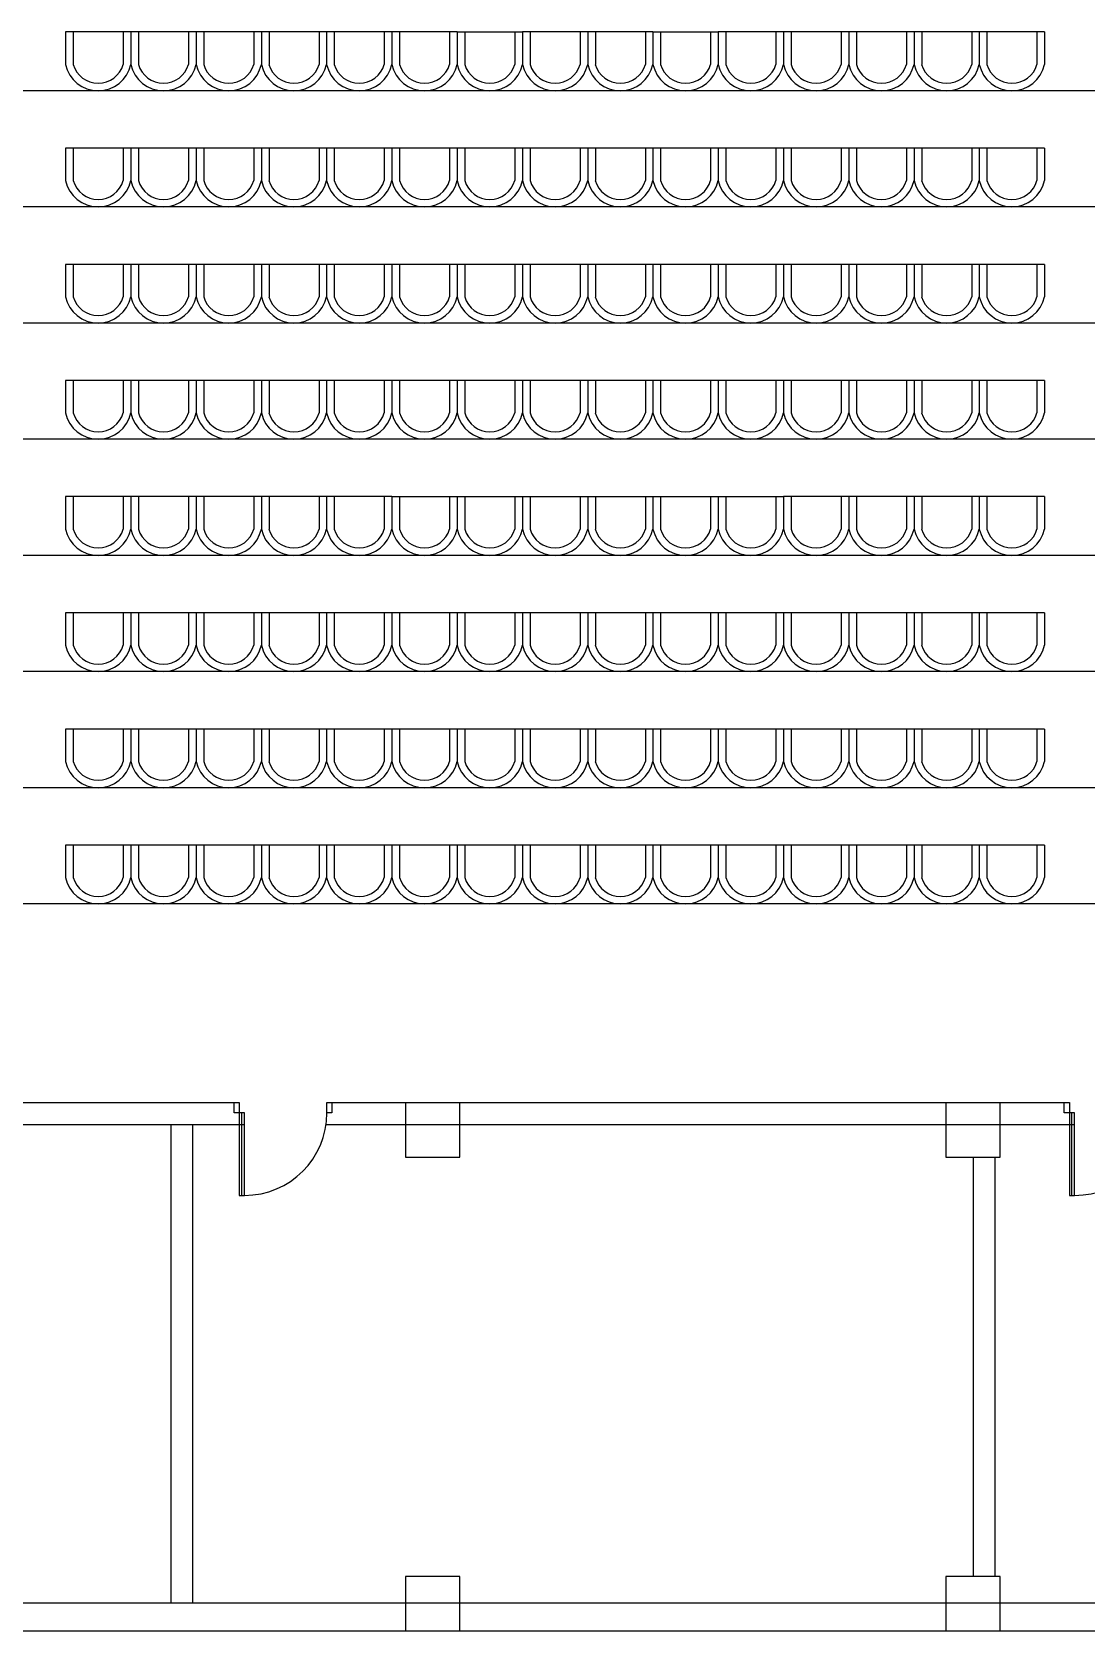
# Model space of a CAD drawing. Header units: millimetres. Extents: x -17017 to 2697, y 1903 to 18260.
# Drawn here: x -16949.447 to -16947.509, y 18220.462 to 18223.402 of the extents above; entities that cross this region are included whole.
import ezdxf

# ---------------------------------------------------------------- set-up
doc = ezdxf.new("R2010")
doc.units = ezdxf.units.MM
for name, color, linetype in [('1', 7, 'Continuous'), ('A-Door', 150, 'Continuous'), ('A-Glaz', 92, 'Continuous'), ('NT', 1, 'Continuous')]:
    doc.layers.add(name, color=color, linetype=linetype)

# ---------------------------------------------------------------- blocks, each defined once
blk = doc.blocks.new('A$C087A3AA9')
at = {"layer": 'A-Door'}
for points in [[(853, 95), (853, 853), (805, 853), (805, 95)], [(47, 95), (47, 0), (0, 0), (0, 95)], [(900, 95), (900, 0), (853, 0), (853, 95)]]:
    blk.add_lwpolyline(points, close=True, dxfattribs=at)
at = {"layer": 'A-Glaz'}
blk.add_line((829, 853), (829, 95), dxfattribs=at)
at = {"layer": 'NT'}
blk.add_arc((805, 95), 758, 90, 180, dxfattribs=at)

msp = doc.modelspace()

# ---------------------------------------------------------------- linework, layer by layer
at = {"layer": '1'}
for p, q in [((-16949.3853, 18223.4015), (-16949.3853, 18223.3418)), ((-16948.7853, 18223.4015), (-16949.3853, 18223.4015)), ((-16949.3712, 18223.4015), (-16949.3712, 18223.3418)), ((-16949.2793, 18223.4015), (-16949.2793, 18223.3418)), ((-16949.2653, 18223.4015), (-16949.2653, 18223.3418)), ((-16949.2653, 18223.4015), (-16949.2653, 18223.3418)), ((-16949.2512, 18223.4015), (-16949.2512, 18223.3418)), ((-16949.1593, 18223.4015), (-16949.1593, 18223.3418)), ((-16949.1453, 18223.4015), (-16949.1453, 18223.3418)), ((-16949.1453, 18223.4015), (-16949.1453, 18223.3418)), ((-16949.1312, 18223.4015), (-16949.1312, 18223.3418)), ((-16949.0393, 18223.4015), (-16949.0393, 18223.3418)), ((-16949.0253, 18223.4015), (-16949.0253, 18223.3418)), ((-16949.0253, 18223.4015), (-16949.0253, 18223.3418)), ((-16949.0112, 18223.4015), (-16949.0112, 18223.3418)), ((-16948.9193, 18223.4015), (-16948.9193, 18223.3418)), ((-16948.9053, 18223.4015), (-16948.9053, 18223.3418)), ((-16948.9053, 18223.4015), (-16948.9053, 18223.3418)), ((-16948.8912, 18223.4015), (-16948.8912, 18223.3418)), ((-16948.7993, 18223.4015), (-16948.7993, 18223.3418)), ((-16948.7853, 18223.4015), (-16948.7853, 18223.3418)), ((-16948.6653, 18223.4015), (-16948.7853, 18223.4015)), ((-16948.7853, 18223.4015), (-16948.7853, 18223.3418)), ((-16948.7712, 18223.4015), (-16948.7712, 18223.3418)), ((-16948.6793, 18223.4015), (-16948.6793, 18223.3418)), ((-16948.6653, 18223.4015), (-16948.6653, 18223.3418)), ((-16948.6653, 18223.4015), (-16948.6653, 18223.3418)), ((-16948.5453, 18223.4014), (-16948.6653, 18223.4014)), ((-16948.6512, 18223.4014), (-16948.6512, 18223.3418)), ((-16948.5593, 18223.4014), (-16948.5593, 18223.3418)), ((-16948.5453, 18223.4015), (-16948.5453, 18223.3418)), ((-16948.3053, 18223.4015), (-16948.5453, 18223.4015)), ((-16948.5453, 18223.4015), (-16948.5453, 18223.3418)), ((-16948.5312, 18223.4015), (-16948.5312, 18223.3418)), ((-16948.4393, 18223.4015), (-16948.4393, 18223.3418)), ((-16948.4253, 18223.4015), (-16948.4253, 18223.3418)), ((-16948.4253, 18223.4015), (-16948.4253, 18223.3418)), ((-16948.4112, 18223.4015), (-16948.4112, 18223.3418)), ((-16948.3193, 18223.4015), (-16948.3193, 18223.3418)), ((-16948.3053, 18223.4015), (-16948.3053, 18223.3418)), ((-16948.3053, 18223.4015), (-16948.3053, 18223.3418)), ((-16948.1853, 18223.4014), (-16948.3053, 18223.4014)), ((-16948.2912, 18223.4014), (-16948.2912, 18223.3418)), ((-16948.1993, 18223.4014), (-16948.1993, 18223.3418)), ((-16948.1853, 18223.4015), (-16948.1853, 18223.3418)), ((-16948.0653, 18223.4015), (-16948.1853, 18223.4015)), ((-16948.1853, 18223.4015), (-16948.1853, 18223.3418)), ((-16948.1712, 18223.4015), (-16948.1712, 18223.3418)), ((-16948.0793, 18223.4015), (-16948.0793, 18223.3418)), ((-16948.0653, 18223.4015), (-16948.0653, 18223.3418)), ((-16947.9453, 18223.4015), (-16948.0653, 18223.4015)), ((-16948.0653, 18223.4015), (-16948.0653, 18223.3418)), ((-16948.0512, 18223.4015), (-16948.0512, 18223.3418)), ((-16947.9593, 18223.4015), (-16947.9593, 18223.3418)), ((-16947.9453, 18223.4015), (-16947.9453, 18223.3419)), ((-16947.5853, 18223.4015), (-16947.9453, 18223.4015)), ((-16947.9453, 18223.4015), (-16947.9453, 18223.3418)), ((-16947.9312, 18223.4015), (-16947.9312, 18223.3419)), ((-16947.8393, 18223.4015), (-16947.8393, 18223.3419)), ((-16947.8253, 18223.4015), (-16947.8253, 18223.3419)), ((-16947.8253, 18223.4015), (-16947.8253, 18223.3419)), ((-16947.8112, 18223.4015), (-16947.8112, 18223.3419)), ((-16947.7193, 18223.4015), (-16947.7193, 18223.3419)), ((-16947.7053, 18223.4015), (-16947.7053, 18223.3418)), ((-16947.7053, 18223.4015), (-16947.7053, 18223.3419)), ((-16947.6912, 18223.4015), (-16947.6912, 18223.3419)), ((-16947.5993, 18223.4015), (-16947.5993, 18223.3419)), ((-16947.5853, 18223.4015), (-16947.5853, 18223.3418)), ((-16947.5853, 18223.4015), (-16947.5853, 18223.3419)), ((-16945.9179, 18223.2935), (-16954.545, 18223.2935)), ((-16949.3853, 18223.188), (-16949.3853, 18223.1283)), ((-16948.7853, 18223.1879), (-16949.3853, 18223.1879)), ((-16949.3712, 18223.1879), (-16949.3712, 18223.1283)), ((-16949.2793, 18223.1879), (-16949.2793, 18223.1283)), ((-16949.2653, 18223.188), (-16949.2653, 18223.1283)), ((-16949.2653, 18223.188), (-16949.2653, 18223.1283)), ((-16949.2512, 18223.1879), (-16949.2512, 18223.1283)), ((-16949.1593, 18223.1879), (-16949.1593, 18223.1283)), ((-16949.1453, 18223.188), (-16949.1453, 18223.1283)), ((-16949.1453, 18223.188), (-16949.1453, 18223.1283)), ((-16949.1312, 18223.1879), (-16949.1312, 18223.1283)), ((-16949.0393, 18223.1879), (-16949.0393, 18223.1283)), ((-16949.0253, 18223.188), (-16949.0253, 18223.1283)), ((-16949.0253, 18223.188), (-16949.0253, 18223.1283)), ((-16949.0112, 18223.1879), (-16949.0112, 18223.1283)), ((-16948.9193, 18223.1879), (-16948.9193, 18223.1283)), ((-16948.9053, 18223.188), (-16948.9053, 18223.1283)), ((-16948.9053, 18223.188), (-16948.9053, 18223.1283)), ((-16948.8912, 18223.1879), (-16948.8912, 18223.1283)), ((-16948.7993, 18223.1879), (-16948.7993, 18223.1283)), ((-16948.7853, 18223.188), (-16948.7853, 18223.1283)), ((-16948.7853, 18223.1879), (-16948.7853, 18223.1283)), ((-16948.6653, 18223.1879), (-16948.7853, 18223.1879)), ((-16948.7712, 18223.1879), (-16948.7712, 18223.1283)), ((-16948.6793, 18223.1879), (-16948.6793, 18223.1283)), ((-16948.6653, 18223.1879), (-16948.6653, 18223.1283)), ((-16948.5453, 18223.1879), (-16948.6653, 18223.1879)), ((-16948.6653, 18223.1879), (-16948.6653, 18223.1283)), ((-16948.6512, 18223.1879), (-16948.6512, 18223.1283)), ((-16948.5593, 18223.1879), (-16948.5593, 18223.1283)), ((-16948.5453, 18223.1879), (-16948.5453, 18223.1283)), ((-16948.3053, 18223.1879), (-16948.5453, 18223.1879)), ((-16948.5453, 18223.1879), (-16948.5453, 18223.1283)), ((-16948.5312, 18223.1879), (-16948.5312, 18223.1283)), ((-16948.4393, 18223.1879), (-16948.4393, 18223.1283)), ((-16948.4253, 18223.1879), (-16948.4253, 18223.1283)), ((-16948.4253, 18223.1879), (-16948.4253, 18223.1283)), ((-16948.4112, 18223.1879), (-16948.4112, 18223.1283)), ((-16948.3193, 18223.1879), (-16948.3193, 18223.1283)), ((-16948.3053, 18223.1879), (-16948.3053, 18223.1283)), ((-16948.1853, 18223.1879), (-16948.3053, 18223.1879)), ((-16948.3053, 18223.1879), (-16948.3053, 18223.1283)), ((-16948.2912, 18223.1879), (-16948.2912, 18223.1283)), ((-16948.1993, 18223.1879), (-16948.1993, 18223.1283)), ((-16948.1853, 18223.1879), (-16948.1853, 18223.1283)), ((-16948.0653, 18223.1879), (-16948.1853, 18223.1879)), ((-16948.1853, 18223.1879), (-16948.1853, 18223.1283)), ((-16948.1712, 18223.1879), (-16948.1712, 18223.1283)), ((-16948.0793, 18223.1879), (-16948.0793, 18223.1283)), ((-16948.0653, 18223.188), (-16948.0653, 18223.1283)), ((-16947.9453, 18223.1879), (-16948.0653, 18223.1879)), ((-16948.0653, 18223.1879), (-16948.0653, 18223.1283)), ((-16948.0512, 18223.1879), (-16948.0512, 18223.1283)), ((-16947.9593, 18223.1879), (-16947.9593, 18223.1283)), ((-16947.9453, 18223.188), (-16947.9453, 18223.1283)), ((-16947.5853, 18223.188), (-16947.9453, 18223.188)), ((-16947.9453, 18223.188), (-16947.9453, 18223.1283)), ((-16947.9312, 18223.188), (-16947.9312, 18223.1283)), ((-16947.8393, 18223.188), (-16947.8393, 18223.1283)), ((-16947.8253, 18223.188), (-16947.8253, 18223.1283)), ((-16947.8253, 18223.188), (-16947.8253, 18223.1283)), ((-16947.8112, 18223.188), (-16947.8112, 18223.1283)), ((-16947.7193, 18223.188), (-16947.7193, 18223.1283)), ((-16947.7053, 18223.188), (-16947.7053, 18223.1283)), ((-16947.7053, 18223.188), (-16947.7053, 18223.1283)), ((-16947.6912, 18223.188), (-16947.6912, 18223.1283)), ((-16947.5993, 18223.188), (-16947.5993, 18223.1283)), ((-16947.5853, 18223.188), (-16947.5853, 18223.1283)), ((-16947.5853, 18223.188), (-16947.5853, 18223.1283)), ((-16945.9179, 18223.08), (-16954.545, 18223.08)), ((-16949.3853, 18222.9744), (-16949.3853, 18222.9148)), ((-16948.7853, 18222.9744), (-16949.3853, 18222.9744)), ((-16949.3712, 18222.9744), (-16949.3712, 18222.9148)), ((-16949.2793, 18222.9744), (-16949.2793, 18222.9148)), ((-16949.2653, 18222.9744), (-16949.2653, 18222.9148)), ((-16949.2653, 18222.9744), (-16949.2653, 18222.9148)), ((-16949.2512, 18222.9744), (-16949.2512, 18222.9148)), ((-16949.1593, 18222.9744), (-16949.1593, 18222.9148)), ((-16949.1453, 18222.9744), (-16949.1453, 18222.9148)), ((-16949.1453, 18222.9744), (-16949.1453, 18222.9148)), ((-16949.1312, 18222.9744), (-16949.1312, 18222.9148)), ((-16949.0393, 18222.9744), (-16949.0393, 18222.9148)), ((-16949.0253, 18222.9744), (-16949.0253, 18222.9148)), ((-16949.0253, 18222.9744), (-16949.0253, 18222.9148)), ((-16949.0112, 18222.9744), (-16949.0112, 18222.9148)), ((-16948.9193, 18222.9744), (-16948.9193, 18222.9148)), ((-16948.9053, 18222.9744), (-16948.9053, 18222.9148)), ((-16948.9053, 18222.9744), (-16948.9053, 18222.9148)), ((-16948.8912, 18222.9744), (-16948.8912, 18222.9148)), ((-16948.7993, 18222.9744), (-16948.7993, 18222.9148)), ((-16948.7853, 18222.9744), (-16948.7853, 18222.9148)), ((-16948.6653, 18222.9744), (-16948.7853, 18222.9744)), ((-16948.7853, 18222.9744), (-16948.7853, 18222.9148)), ((-16948.7712, 18222.9744), (-16948.7712, 18222.9148)), ((-16948.6793, 18222.9744), (-16948.6793, 18222.9148)), ((-16948.6653, 18222.9744), (-16948.6653, 18222.9148)), ((-16948.5453, 18222.9744), (-16948.6653, 18222.9744)), ((-16948.6653, 18222.9744), (-16948.6653, 18222.9148)), ((-16948.6512, 18222.9744), (-16948.6512, 18222.9148)), ((-16948.5593, 18222.9744), (-16948.5593, 18222.9148)), ((-16948.5453, 18222.9744), (-16948.5453, 18222.9148)), ((-16948.3053, 18222.9744), (-16948.5453, 18222.9744)), ((-16948.5453, 18222.9744), (-16948.5453, 18222.9148)), ((-16948.5312, 18222.9744), (-16948.5312, 18222.9148)), ((-16948.4393, 18222.9744), (-16948.4393, 18222.9148)), ((-16948.4253, 18222.9744), (-16948.4253, 18222.9148)), ((-16948.4253, 18222.9744), (-16948.4253, 18222.9148)), ((-16948.4112, 18222.9744), (-16948.4112, 18222.9148)), ((-16948.3193, 18222.9744), (-16948.3193, 18222.9148)), ((-16948.3053, 18222.9744), (-16948.3053, 18222.9148)), ((-16948.1853, 18222.9744), (-16948.3053, 18222.9744)), ((-16948.3053, 18222.9744), (-16948.3053, 18222.9148)), ((-16948.2912, 18222.9744), (-16948.2912, 18222.9148)), ((-16948.1993, 18222.9744), (-16948.1993, 18222.9148)), ((-16948.1853, 18222.9744), (-16948.1853, 18222.9148)), ((-16948.0653, 18222.9744), (-16948.1853, 18222.9744)), ((-16948.1853, 18222.9744), (-16948.1853, 18222.9148)), ((-16948.1712, 18222.9744), (-16948.1712, 18222.9148)), ((-16948.0793, 18222.9744), (-16948.0793, 18222.9148)), ((-16948.0653, 18222.9744), (-16948.0653, 18222.9148)), ((-16947.9453, 18222.9744), (-16948.0653, 18222.9744)), ((-16948.0653, 18222.9744), (-16948.0653, 18222.9148)), ((-16948.0512, 18222.9744), (-16948.0512, 18222.9148)), ((-16947.9593, 18222.9744), (-16947.9593, 18222.9148)), ((-16947.9453, 18222.9744), (-16947.9453, 18222.9148)), ((-16947.5853, 18222.9744), (-16947.9453, 18222.9744)), ((-16947.9453, 18222.9744), (-16947.9453, 18222.9148)), ((-16947.9312, 18222.9744), (-16947.9312, 18222.9148)), ((-16947.8393, 18222.9744), (-16947.8393, 18222.9148)), ((-16947.8253, 18222.9744), (-16947.8253, 18222.9148)), ((-16947.8253, 18222.9744), (-16947.8253, 18222.9148)), ((-16947.8112, 18222.9744), (-16947.8112, 18222.9148)), ((-16947.7193, 18222.9744), (-16947.7193, 18222.9148)), ((-16947.7053, 18222.9744), (-16947.7053, 18222.9148)), ((-16947.7053, 18222.9744), (-16947.7053, 18222.9148)), ((-16947.6912, 18222.9744), (-16947.6912, 18222.9148)), ((-16947.5993, 18222.9744), (-16947.5993, 18222.9148)), ((-16947.5853, 18222.9744), (-16947.5853, 18222.9148)), ((-16947.5853, 18222.9744), (-16947.5853, 18222.9148)), ((-16945.9179, 18222.8665), (-16954.545, 18222.8665)), ((-16949.3853, 18222.7609), (-16949.3853, 18222.7013)), ((-16948.7853, 18222.7609), (-16949.3853, 18222.7609)), ((-16949.3712, 18222.7609), (-16949.3712, 18222.7013)), ((-16949.2793, 18222.7609), (-16949.2793, 18222.7013)), ((-16949.2653, 18222.7609), (-16949.2653, 18222.7013)), ((-16949.2653, 18222.7609), (-16949.2653, 18222.7013)), ((-16949.2512, 18222.7609), (-16949.2512, 18222.7013)), ((-16949.1593, 18222.7609), (-16949.1593, 18222.7013)), ((-16949.1453, 18222.7609), (-16949.1453, 18222.7013)), ((-16949.1453, 18222.7609), (-16949.1453, 18222.7013)), ((-16949.1312, 18222.7609), (-16949.1312, 18222.7013)), ((-16949.0393, 18222.7609), (-16949.0393, 18222.7013)), ((-16949.0253, 18222.7609), (-16949.0253, 18222.7013)), ((-16949.0253, 18222.7609), (-16949.0253, 18222.7013)), ((-16949.0112, 18222.7609), (-16949.0112, 18222.7013)), ((-16948.9193, 18222.7609), (-16948.9193, 18222.7013)), ((-16948.9053, 18222.7609), (-16948.9053, 18222.7013)), ((-16948.9053, 18222.7609), (-16948.9053, 18222.7013)), ((-16948.8912, 18222.7609), (-16948.8912, 18222.7013)), ((-16948.7993, 18222.7609), (-16948.7993, 18222.7013)), ((-16948.7853, 18222.7609), (-16948.7853, 18222.7012)), ((-16948.6653, 18222.7609), (-16948.7853, 18222.7609)), ((-16948.7853, 18222.7609), (-16948.7853, 18222.7013)), ((-16948.7712, 18222.7609), (-16948.7712, 18222.7012)), ((-16948.6793, 18222.7609), (-16948.6793, 18222.7012)), ((-16948.6653, 18222.7609), (-16948.6653, 18222.7012)), ((-16948.5453, 18222.7609), (-16948.6653, 18222.7609)), ((-16948.6653, 18222.7609), (-16948.6653, 18222.7012)), ((-16948.6512, 18222.7609), (-16948.6512, 18222.7012)), ((-16948.5593, 18222.7609), (-16948.5593, 18222.7012)), ((-16948.5453, 18222.7609), (-16948.5453, 18222.7012)), ((-16948.3053, 18222.7609), (-16948.5453, 18222.7609)), ((-16948.5453, 18222.7609), (-16948.5453, 18222.7012)), ((-16948.5312, 18222.7609), (-16948.5312, 18222.7012)), ((-16948.4393, 18222.7609), (-16948.4393, 18222.7012)), ((-16948.4253, 18222.7609), (-16948.4253, 18222.7012)), ((-16948.4253, 18222.7609), (-16948.4253, 18222.7012)), ((-16948.4112, 18222.7609), (-16948.4112, 18222.7012)), ((-16948.3193, 18222.7609), (-16948.3193, 18222.7012)), ((-16948.3053, 18222.7609), (-16948.3053, 18222.7012)), ((-16948.1853, 18222.7609), (-16948.3053, 18222.7609)), ((-16948.3053, 18222.7609), (-16948.3053, 18222.7012)), ((-16948.2912, 18222.7609), (-16948.2912, 18222.7012)), ((-16948.1993, 18222.7609), (-16948.1993, 18222.7012)), ((-16948.1853, 18222.7609), (-16948.1853, 18222.7012)), ((-16948.0653, 18222.7609), (-16948.1853, 18222.7609)), ((-16948.1853, 18222.7609), (-16948.1853, 18222.7012)), ((-16948.1712, 18222.7609), (-16948.1712, 18222.7012)), ((-16948.0793, 18222.7609), (-16948.0793, 18222.7012)), ((-16948.0653, 18222.7609), (-16948.0653, 18222.7013)), ((-16947.9453, 18222.7609), (-16948.0653, 18222.7609)), ((-16948.0653, 18222.7609), (-16948.0653, 18222.7012)), ((-16948.0512, 18222.7609), (-16948.0512, 18222.7013)), ((-16947.9593, 18222.7609), (-16947.9593, 18222.7013)), ((-16947.9453, 18222.7609), (-16947.9453, 18222.7013)), ((-16947.5853, 18222.7609), (-16947.9453, 18222.7609)), ((-16947.9453, 18222.7609), (-16947.9453, 18222.7013)), ((-16947.9312, 18222.7609), (-16947.9312, 18222.7013)), ((-16947.8393, 18222.7609), (-16947.8393, 18222.7013)), ((-16947.8253, 18222.7609), (-16947.8253, 18222.7013)), ((-16947.8253, 18222.7609), (-16947.8253, 18222.7013)), ((-16947.8112, 18222.7609), (-16947.8112, 18222.7013)), ((-16947.7193, 18222.7609), (-16947.7193, 18222.7013)), ((-16947.7053, 18222.7609), (-16947.7053, 18222.7013)), ((-16947.7053, 18222.7609), (-16947.7053, 18222.7013)), ((-16947.6912, 18222.7609), (-16947.6912, 18222.7013)), ((-16947.5993, 18222.7609), (-16947.5993, 18222.7013)), ((-16947.5853, 18222.7609), (-16947.5853, 18222.7013)), ((-16947.5853, 18222.7609), (-16947.5853, 18222.7013)), ((-16945.9179, 18222.6529), (-16954.545, 18222.6529)), ((-16949.3853, 18222.5474), (-16949.3853, 18222.4877)), ((-16948.7853, 18222.5474), (-16949.3853, 18222.5474)), ((-16949.3712, 18222.5474), (-16949.3712, 18222.4877)), ((-16949.2793, 18222.5474), (-16949.2793, 18222.4877)), ((-16949.2653, 18222.5474), (-16949.2653, 18222.4877)), ((-16949.2653, 18222.5474), (-16949.2653, 18222.4877)), ((-16949.2512, 18222.5474), (-16949.2512, 18222.4877)), ((-16949.1593, 18222.5474), (-16949.1593, 18222.4877)), ((-16949.1453, 18222.5474), (-16949.1453, 18222.4877)), ((-16949.1453, 18222.5474), (-16949.1453, 18222.4877)), ((-16949.1312, 18222.5474), (-16949.1312, 18222.4877)), ((-16949.0393, 18222.5474), (-16949.0393, 18222.4877)), ((-16949.0253, 18222.5474), (-16949.0253, 18222.4877)), ((-16949.0253, 18222.5474), (-16949.0253, 18222.4877)), ((-16949.0112, 18222.5474), (-16949.0112, 18222.4877)), ((-16948.9193, 18222.5474), (-16948.9193, 18222.4877)), ((-16948.9053, 18222.5474), (-16948.9053, 18222.4877)), ((-16948.9053, 18222.5474), (-16948.9053, 18222.4877)), ((-16948.8912, 18222.5474), (-16948.8912, 18222.4877)), ((-16948.7993, 18222.5474), (-16948.7993, 18222.4877)), ((-16948.7853, 18222.5474), (-16948.7853, 18222.4877)), ((-16948.7853, 18222.5474), (-16948.7853, 18222.4877)), ((-16948.6653, 18222.5473), (-16948.7853, 18222.5473)), ((-16948.7712, 18222.5473), (-16948.7712, 18222.4877)), ((-16948.6793, 18222.5473), (-16948.6793, 18222.4877)), ((-16948.6653, 18222.5474), (-16948.6653, 18222.4877)), ((-16948.6653, 18222.5473), (-16948.6653, 18222.4877)), ((-16948.5453, 18222.5473), (-16948.6653, 18222.5473)), ((-16948.6512, 18222.5473), (-16948.6512, 18222.4877)), ((-16948.5593, 18222.5473), (-16948.5593, 18222.4877)), ((-16948.5453, 18222.5474), (-16948.5453, 18222.4877)), ((-16948.3053, 18222.5473), (-16948.5453, 18222.5473)), ((-16948.5453, 18222.5473), (-16948.5453, 18222.4877)), ((-16948.5312, 18222.5473), (-16948.5312, 18222.4877)), ((-16948.4393, 18222.5473), (-16948.4393, 18222.4877)), ((-16948.4253, 18222.5474), (-16948.4253, 18222.4877)), ((-16948.4253, 18222.5474), (-16948.4253, 18222.4877)), ((-16948.4112, 18222.5473), (-16948.4112, 18222.4877)), ((-16948.3193, 18222.5473), (-16948.3193, 18222.4877)), ((-16948.3053, 18222.5474), (-16948.3053, 18222.4877)), ((-16948.3053, 18222.5473), (-16948.3053, 18222.4877)), ((-16948.1853, 18222.5473), (-16948.3053, 18222.5473)), ((-16948.2912, 18222.5473), (-16948.2912, 18222.4877)), ((-16948.1993, 18222.5473), (-16948.1993, 18222.4877)), ((-16948.1853, 18222.5474), (-16948.1853, 18222.4877)), ((-16948.0653, 18222.5473), (-16948.1853, 18222.5473)), ((-16948.1853, 18222.5473), (-16948.1853, 18222.4877)), ((-16948.1712, 18222.5473), (-16948.1712, 18222.4877)), ((-16948.0793, 18222.5473), (-16948.0793, 18222.4877)), ((-16948.0653, 18222.5474), (-16948.0653, 18222.4877)), ((-16947.9453, 18222.5474), (-16948.0653, 18222.5474)), ((-16948.0653, 18222.5474), (-16948.0653, 18222.4877)), ((-16948.0512, 18222.5474), (-16948.0512, 18222.4877)), ((-16947.9593, 18222.5474), (-16947.9593, 18222.4877)), ((-16947.9453, 18222.5474), (-16947.9453, 18222.4877)), ((-16947.7053, 18222.5474), (-16947.9453, 18222.5474)), ((-16947.9453, 18222.5474), (-16947.9453, 18222.4877)), ((-16947.9312, 18222.5474), (-16947.9312, 18222.4877)), ((-16947.8393, 18222.5474), (-16947.8393, 18222.4877)), ((-16947.8253, 18222.5474), (-16947.8253, 18222.4877)), ((-16947.8253, 18222.5474), (-16947.8253, 18222.4877)), ((-16947.8112, 18222.5474), (-16947.8112, 18222.4877)), ((-16947.7193, 18222.5474), (-16947.7193, 18222.4877)), ((-16947.7053, 18222.5474), (-16947.7053, 18222.4877)), ((-16947.7053, 18222.5474), (-16947.7053, 18222.4877)), ((-16947.5853, 18222.5474), (-16947.7053, 18222.5474)), ((-16947.6912, 18222.5474), (-16947.6912, 18222.4877)), ((-16947.5993, 18222.5474), (-16947.5993, 18222.4877)), ((-16947.5853, 18222.5474), (-16947.5853, 18222.4877)), ((-16947.5853, 18222.5474), (-16947.5853, 18222.4877)), ((-16945.9179, 18222.4394), (-16954.545, 18222.4394)), ((-16949.3853, 18222.3338), (-16949.3853, 18222.2742)), ((-16948.7853, 18222.3338), (-16949.3853, 18222.3338)), ((-16949.3712, 18222.3338), (-16949.3712, 18222.2742)), ((-16949.2793, 18222.3338), (-16949.2793, 18222.2742)), ((-16949.2653, 18222.3338), (-16949.2653, 18222.2742)), ((-16949.2653, 18222.3338), (-16949.2653, 18222.2742)), ((-16949.2512, 18222.3338), (-16949.2512, 18222.2742)), ((-16949.1593, 18222.3338), (-16949.1593, 18222.2742)), ((-16949.1453, 18222.3338), (-16949.1453, 18222.2742)), ((-16949.1453, 18222.3338), (-16949.1453, 18222.2742)), ((-16949.1312, 18222.3338), (-16949.1312, 18222.2742)), ((-16949.0393, 18222.3338), (-16949.0393, 18222.2742)), ((-16949.0253, 18222.3338), (-16949.0253, 18222.2742)), ((-16949.0253, 18222.3338), (-16949.0253, 18222.2742)), ((-16949.0112, 18222.3338), (-16949.0112, 18222.2742)), ((-16948.9193, 18222.3338), (-16948.9193, 18222.2742)), ((-16948.9053, 18222.3338), (-16948.9053, 18222.2742)), ((-16948.9053, 18222.3338), (-16948.9053, 18222.2742)), ((-16948.8912, 18222.3338), (-16948.8912, 18222.2742)), ((-16948.7993, 18222.3338), (-16948.7993, 18222.2742)), ((-16948.7853, 18222.3338), (-16948.7853, 18222.2742)), ((-16948.6653, 18222.3338), (-16948.7853, 18222.3338)), ((-16948.7853, 18222.3338), (-16948.7853, 18222.2742)), ((-16948.7712, 18222.3338), (-16948.7712, 18222.2742)), ((-16948.6793, 18222.3338), (-16948.6793, 18222.2742)), ((-16948.6653, 18222.3338), (-16948.6653, 18222.2742)), ((-16948.5453, 18222.3338), (-16948.6653, 18222.3338)), ((-16948.6653, 18222.3338), (-16948.6653, 18222.2742)), ((-16948.6512, 18222.3338), (-16948.6512, 18222.2742)), ((-16948.5593, 18222.3338), (-16948.5593, 18222.2742)), ((-16948.5453, 18222.3338), (-16948.5453, 18222.2742)), ((-16948.3053, 18222.3338), (-16948.5453, 18222.3338)), ((-16948.5453, 18222.3338), (-16948.5453, 18222.2742)), ((-16948.5312, 18222.3338), (-16948.5312, 18222.2742)), ((-16948.4393, 18222.3338), (-16948.4393, 18222.2742)), ((-16948.4253, 18222.3338), (-16948.4253, 18222.2742)), ((-16948.4253, 18222.3338), (-16948.4253, 18222.2742)), ((-16948.4112, 18222.3338), (-16948.4112, 18222.2742)), ((-16948.3193, 18222.3338), (-16948.3193, 18222.2742)), ((-16948.3053, 18222.3338), (-16948.3053, 18222.2742)), ((-16948.1853, 18222.3338), (-16948.3053, 18222.3338)), ((-16948.3053, 18222.3338), (-16948.3053, 18222.2742)), ((-16948.2912, 18222.3338), (-16948.2912, 18222.2742)), ((-16948.1993, 18222.3338), (-16948.1993, 18222.2742)), ((-16948.1853, 18222.3338), (-16948.1853, 18222.2742)), ((-16948.0653, 18222.3338), (-16948.1853, 18222.3338)), ((-16948.1853, 18222.3338), (-16948.1853, 18222.2742)), ((-16948.1712, 18222.3338), (-16948.1712, 18222.2742)), ((-16948.0793, 18222.3338), (-16948.0793, 18222.2742)), ((-16948.0653, 18222.3338), (-16948.0653, 18222.2742)), ((-16947.9453, 18222.3338), (-16948.0653, 18222.3338)), ((-16948.0653, 18222.3338), (-16948.0653, 18222.2742)), ((-16948.0512, 18222.3338), (-16948.0512, 18222.2742)), ((-16947.9593, 18222.3338), (-16947.9593, 18222.2742)), ((-16947.9453, 18222.3339), (-16947.9453, 18222.2742)), ((-16947.7053, 18222.3338), (-16947.9453, 18222.3338)), ((-16947.9453, 18222.3338), (-16947.9453, 18222.2742)), ((-16947.9312, 18222.3338), (-16947.9312, 18222.2742)), ((-16947.8393, 18222.3338), (-16947.8393, 18222.2742)), ((-16947.8253, 18222.3339), (-16947.8253, 18222.2742)), ((-16947.8253, 18222.3339), (-16947.8253, 18222.2742)), ((-16947.8112, 18222.3338), (-16947.8112, 18222.2742)), ((-16947.7193, 18222.3338), (-16947.7193, 18222.2742)), ((-16947.7053, 18222.3339), (-16947.7053, 18222.2742)), ((-16947.7053, 18222.3338), (-16947.7053, 18222.2742)), ((-16947.5853, 18222.3338), (-16947.7053, 18222.3338)), ((-16947.6912, 18222.3338), (-16947.6912, 18222.2742)), ((-16947.5993, 18222.3338), (-16947.5993, 18222.2742)), ((-16947.5853, 18222.3338), (-16947.5853, 18222.2742)), ((-16947.5853, 18222.3338), (-16947.5853, 18222.2742)), ((-16945.9179, 18222.2259), (-16954.545, 18222.2259)), ((-16949.3853, 18222.1203), (-16949.3853, 18222.0607)), ((-16948.7853, 18222.1203), (-16949.3853, 18222.1203)), ((-16949.3712, 18222.1203), (-16949.3712, 18222.0607)), ((-16949.2793, 18222.1203), (-16949.2793, 18222.0607)), ((-16949.2653, 18222.1203), (-16949.2653, 18222.0607)), ((-16949.2653, 18222.1203), (-16949.2653, 18222.0607)), ((-16949.2512, 18222.1203), (-16949.2512, 18222.0607)), ((-16949.1593, 18222.1203), (-16949.1593, 18222.0607)), ((-16949.1453, 18222.1203), (-16949.1453, 18222.0607)), ((-16949.1453, 18222.1203), (-16949.1453, 18222.0607)), ((-16949.1312, 18222.1203), (-16949.1312, 18222.0607)), ((-16949.0393, 18222.1203), (-16949.0393, 18222.0607)), ((-16949.0253, 18222.1203), (-16949.0253, 18222.0607)), ((-16949.0253, 18222.1203), (-16949.0253, 18222.0607)), ((-16949.0112, 18222.1203), (-16949.0112, 18222.0607)), ((-16948.9193, 18222.1203), (-16948.9193, 18222.0607)), ((-16948.9053, 18222.1203), (-16948.9053, 18222.0607)), ((-16948.9053, 18222.1203), (-16948.9053, 18222.0607)), ((-16948.8912, 18222.1203), (-16948.8912, 18222.0607)), ((-16948.7993, 18222.1203), (-16948.7993, 18222.0607)), ((-16948.7853, 18222.1203), (-16948.7853, 18222.0607)), ((-16948.6653, 18222.1203), (-16948.7853, 18222.1203)), ((-16948.7853, 18222.1203), (-16948.7853, 18222.0607)), ((-16948.7712, 18222.1203), (-16948.7712, 18222.0607)), ((-16948.6793, 18222.1203), (-16948.6793, 18222.0607)), ((-16948.6653, 18222.1203), (-16948.6653, 18222.0606)), ((-16948.5453, 18222.1203), (-16948.6653, 18222.1203)), ((-16948.6653, 18222.1203), (-16948.6653, 18222.0607)), ((-16948.6512, 18222.1203), (-16948.6512, 18222.0606)), ((-16948.5593, 18222.1203), (-16948.5593, 18222.0606)), ((-16948.5453, 18222.1203), (-16948.5453, 18222.0607)), ((-16948.3053, 18222.1203), (-16948.5453, 18222.1203)), ((-16948.5453, 18222.1203), (-16948.5453, 18222.0606)), ((-16948.5312, 18222.1203), (-16948.5312, 18222.0607)), ((-16948.4393, 18222.1203), (-16948.4393, 18222.0607)), ((-16948.4253, 18222.1203), (-16948.4253, 18222.0607)), ((-16948.4253, 18222.1203), (-16948.4253, 18222.0607)), ((-16948.4112, 18222.1203), (-16948.4112, 18222.0607)), ((-16948.3193, 18222.1203), (-16948.3193, 18222.0607)), ((-16948.3053, 18222.1203), (-16948.3053, 18222.0606)), ((-16948.1853, 18222.1203), (-16948.3053, 18222.1203)), ((-16948.3053, 18222.1203), (-16948.3053, 18222.0607)), ((-16948.2912, 18222.1203), (-16948.2912, 18222.0606)), ((-16948.1993, 18222.1203), (-16948.1993, 18222.0606)), ((-16948.1853, 18222.1203), (-16948.1853, 18222.0607)), ((-16948.0653, 18222.1203), (-16948.1853, 18222.1203)), ((-16948.1853, 18222.1203), (-16948.1853, 18222.0606)), ((-16948.1712, 18222.1203), (-16948.1712, 18222.0607)), ((-16948.0793, 18222.1203), (-16948.0793, 18222.0607)), ((-16948.0653, 18222.1203), (-16948.0653, 18222.0607)), ((-16947.9453, 18222.1203), (-16948.0653, 18222.1203)), ((-16948.0653, 18222.1203), (-16948.0653, 18222.0607)), ((-16948.0512, 18222.1203), (-16948.0512, 18222.0607)), ((-16947.9593, 18222.1203), (-16947.9593, 18222.0607)), ((-16947.9453, 18222.1203), (-16947.9453, 18222.0607)), ((-16947.7053, 18222.1203), (-16947.9453, 18222.1203)), ((-16947.9453, 18222.1203), (-16947.9453, 18222.0607)), ((-16947.9312, 18222.1203), (-16947.9312, 18222.0607)), ((-16947.8393, 18222.1203), (-16947.8393, 18222.0607)), ((-16947.8253, 18222.1203), (-16947.8253, 18222.0607)), ((-16947.8253, 18222.1203), (-16947.8253, 18222.0607)), ((-16947.8112, 18222.1203), (-16947.8112, 18222.0607)), ((-16947.7193, 18222.1203), (-16947.7193, 18222.0607)), ((-16947.7053, 18222.1203), (-16947.7053, 18222.0607)), ((-16947.7053, 18222.1203), (-16947.7053, 18222.0607)), ((-16947.5853, 18222.1203), (-16947.7053, 18222.1203)), ((-16947.6912, 18222.1203), (-16947.6912, 18222.0607)), ((-16947.5993, 18222.1203), (-16947.5993, 18222.0607)), ((-16947.5853, 18222.1203), (-16947.5853, 18222.0607)), ((-16947.5853, 18222.1203), (-16947.5853, 18222.0607)), ((-16945.9179, 18222.0123), (-16954.545, 18222.0123)), ((-16949.3853, 18221.9068), (-16949.3853, 18221.8471)), ((-16948.7853, 18221.9068), (-16949.3853, 18221.9068)), ((-16949.3712, 18221.9068), (-16949.3712, 18221.8471)), ((-16949.2793, 18221.9068), (-16949.2793, 18221.8471)), ((-16949.2653, 18221.9068), (-16949.2653, 18221.8471)), ((-16949.2653, 18221.9068), (-16949.2653, 18221.8471)), ((-16949.2512, 18221.9068), (-16949.2512, 18221.8471)), ((-16949.1593, 18221.9068), (-16949.1593, 18221.8471)), ((-16949.1453, 18221.9068), (-16949.1453, 18221.8471)), ((-16949.1453, 18221.9068), (-16949.1453, 18221.8471)), ((-16949.1312, 18221.9068), (-16949.1312, 18221.8471)), ((-16949.0393, 18221.9068), (-16949.0393, 18221.8471)), ((-16949.0253, 18221.9068), (-16949.0253, 18221.8471)), ((-16949.0253, 18221.9068), (-16949.0253, 18221.8471)), ((-16949.0112, 18221.9068), (-16949.0112, 18221.8471)), ((-16948.9193, 18221.9068), (-16948.9193, 18221.8471)), ((-16948.9053, 18221.9068), (-16948.9053, 18221.8471)), ((-16948.9053, 18221.9068), (-16948.9053, 18221.8471)), ((-16948.8912, 18221.9068), (-16948.8912, 18221.8471)), ((-16948.7993, 18221.9068), (-16948.7993, 18221.8471)), ((-16948.7853, 18221.9068), (-16948.7853, 18221.8471)), ((-16948.6653, 18221.9068), (-16948.7853, 18221.9068)), ((-16948.7853, 18221.9068), (-16948.7853, 18221.8471)), ((-16948.7712, 18221.9068), (-16948.7712, 18221.8471)), ((-16948.6793, 18221.9068), (-16948.6793, 18221.8471)), ((-16948.6653, 18221.9068), (-16948.6653, 18221.8471)), ((-16948.6653, 18221.9068), (-16948.6653, 18221.8471)), ((-16948.5453, 18221.9067), (-16948.6653, 18221.9067)), ((-16948.6512, 18221.9067), (-16948.6512, 18221.8471)), ((-16948.5593, 18221.9067), (-16948.5593, 18221.8471)), ((-16948.5453, 18221.9068), (-16948.5453, 18221.8471)), ((-16948.3053, 18221.9068), (-16948.5453, 18221.9068)), ((-16948.5453, 18221.9068), (-16948.5453, 18221.8471)), ((-16948.5312, 18221.9068), (-16948.5312, 18221.8471)), ((-16948.4393, 18221.9068), (-16948.4393, 18221.8471)), ((-16948.4253, 18221.9068), (-16948.4253, 18221.8471)), ((-16948.4253, 18221.9068), (-16948.4253, 18221.8471)), ((-16948.4112, 18221.9068), (-16948.4112, 18221.8471)), ((-16948.3193, 18221.9068), (-16948.3193, 18221.8471)), ((-16948.3053, 18221.9068), (-16948.3053, 18221.8471)), ((-16948.3053, 18221.9068), (-16948.3053, 18221.8471)), ((-16948.1853, 18221.9067), (-16948.3053, 18221.9067)), ((-16948.2912, 18221.9067), (-16948.2912, 18221.8471)), ((-16948.1993, 18221.9067), (-16948.1993, 18221.8471)), ((-16948.1853, 18221.9068), (-16948.1853, 18221.8471)), ((-16948.0653, 18221.9068), (-16948.1853, 18221.9068)), ((-16948.1853, 18221.9068), (-16948.1853, 18221.8471)), ((-16948.1712, 18221.9068), (-16948.1712, 18221.8471)), ((-16948.0793, 18221.9068), (-16948.0793, 18221.8471)), ((-16948.0653, 18221.9068), (-16948.0653, 18221.8471)), ((-16947.9453, 18221.9068), (-16948.0653, 18221.9068)), ((-16948.0653, 18221.9068), (-16948.0653, 18221.8471)), ((-16948.0512, 18221.9068), (-16948.0512, 18221.8471)), ((-16947.9593, 18221.9068), (-16947.9593, 18221.8471)), ((-16947.9453, 18221.9068), (-16947.9453, 18221.8472)), ((-16947.7053, 18221.9068), (-16947.9453, 18221.9068)), ((-16947.9453, 18221.9068), (-16947.9453, 18221.8471)), ((-16947.9312, 18221.9068), (-16947.9312, 18221.8472)), ((-16947.8393, 18221.9068), (-16947.8393, 18221.8472)), ((-16947.8253, 18221.9068), (-16947.8253, 18221.8472)), ((-16947.8253, 18221.9068), (-16947.8253, 18221.8472)), ((-16947.8112, 18221.9068), (-16947.8112, 18221.8472)), ((-16947.7193, 18221.9068), (-16947.7193, 18221.8472)), ((-16947.7053, 18221.9068), (-16947.7053, 18221.8471)), ((-16947.7053, 18221.9068), (-16947.7053, 18221.8472)), ((-16947.5853, 18221.9068), (-16947.7053, 18221.9068)), ((-16947.6912, 18221.9068), (-16947.6912, 18221.8471)), ((-16947.5993, 18221.9068), (-16947.5993, 18221.8471)), ((-16947.5853, 18221.9068), (-16947.5853, 18221.8471)), ((-16947.5853, 18221.9068), (-16947.5853, 18221.8471)), ((-16945.9179, 18221.7988), (-16954.545, 18221.7988)), ((-16950.3334, 18221.4336), (-16949.0661, 18221.4336)), ((-16948.905, 18221.4336), (-16947.5396, 18221.4336)), ((-16950.3348, 18221.3936), (-16949.0566, 18221.3936)), ((-16949.1913, 18220.5141), (-16949.1913, 18221.3936)), ((-16949.1513, 18220.5141), (-16949.1513, 18221.3936)), ((-16948.9065, 18221.3936), (-16947.5302, 18221.3936)), ((-16947.7161, 18220.5623), (-16947.7161, 18221.3336)), ((-16947.6761, 18220.5623), (-16947.6761, 18221.3336)), ((-16955.7076, 18220.5141), (-16945.5179, 18220.5141)), ((-16945.4779, 18220.4623), (-16955.7476, 18220.4623))]:
    msp.add_line(p, q, dxfattribs=at)
for points in [[(-16948.7602, 18221.4336), (-16948.7602, 18221.3336), (-16948.6602, 18221.3336), (-16948.6602, 18221.4336)], [(-16947.7669, 18221.4336), (-16947.7669, 18221.3336), (-16947.6669, 18221.3336), (-16947.6669, 18221.4336)], [(-16948.6602, 18220.4623), (-16948.6602, 18220.5623), (-16948.7602, 18220.5623), (-16948.7602, 18220.4623)], [(-16947.6669, 18220.4623), (-16947.6669, 18220.5623), (-16947.7669, 18220.5623), (-16947.7669, 18220.4623)]]:
    msp.add_lwpolyline(points, dxfattribs=at)
for centre, radius, start, end in [((-16949.3253, 18223.3549), 0.0614, 192.3013, 347.6987), ((-16949.3253, 18223.3551), 0.0479, 196.121, 343.879), ((-16949.2053, 18223.3549), 0.0614, 192.3013, 347.6987), ((-16949.2053, 18223.3551), 0.0479, 196.121, 343.879), ((-16949.0853, 18223.3549), 0.0614, 192.3013, 347.6987), ((-16949.0853, 18223.3551), 0.0479, 196.121, 343.879), ((-16948.9653, 18223.3549), 0.0614, 192.3013, 347.6987), ((-16948.9653, 18223.3551), 0.0479, 196.121, 343.879), ((-16948.8453, 18223.3549), 0.0614, 192.3013, 347.6987), ((-16948.8453, 18223.3551), 0.0479, 196.121, 343.879), ((-16948.7253, 18223.3549), 0.0614, 192.3013, 347.6987), ((-16948.7253, 18223.3551), 0.0479, 196.121, 343.879), ((-16948.6053, 18223.3549), 0.0614, 192.3013, 347.6987), ((-16948.6053, 18223.3551), 0.0479, 196.121, 343.879), ((-16948.4853, 18223.3549), 0.0614, 192.3013, 347.6987), ((-16948.4853, 18223.3551), 0.0479, 196.121, 343.879), ((-16948.3653, 18223.3549), 0.0614, 192.3013, 347.6987), ((-16948.3653, 18223.3551), 0.0479, 196.121, 343.879), ((-16948.2453, 18223.3549), 0.0614, 192.3013, 347.6987), ((-16948.2453, 18223.3551), 0.0479, 196.121, 343.879), ((-16948.1253, 18223.3549), 0.0614, 192.3013, 347.6987), ((-16948.1253, 18223.3551), 0.0479, 196.121, 343.879), ((-16948.0053, 18223.3549), 0.0614, 192.3013, 347.6987), ((-16948.0053, 18223.3551), 0.0479, 196.121, 343.879), ((-16947.8853, 18223.3549), 0.0614, 192.3013, 347.6987), ((-16947.8853, 18223.3551), 0.0479, 196.121, 343.879), ((-16947.7653, 18223.3549), 0.0614, 192.3013, 347.6987), ((-16947.7653, 18223.3551), 0.0479, 196.121, 343.879), ((-16947.6453, 18223.3549), 0.0614, 192.3013, 347.6987), ((-16947.6453, 18223.3551), 0.0479, 196.121, 343.879), ((-16949.3253, 18223.1414), 0.0614, 192.3013, 347.6987), ((-16949.3253, 18223.1416), 0.0479, 196.121, 343.879), ((-16949.2053, 18223.1414), 0.0614, 192.3013, 347.6987), ((-16949.2053, 18223.1416), 0.0479, 196.121, 343.879), ((-16949.0853, 18223.1414), 0.0614, 192.3013, 347.6987), ((-16949.0853, 18223.1416), 0.0479, 196.121, 343.879), ((-16948.9653, 18223.1414), 0.0614, 192.3013, 347.6987), ((-16948.9653, 18223.1416), 0.0479, 196.121, 343.879), ((-16948.8453, 18223.1414), 0.0614, 192.3013, 347.6987), ((-16948.8453, 18223.1416), 0.0479, 196.121, 343.879), ((-16948.7253, 18223.1414), 0.0614, 192.3013, 347.6987), ((-16948.7253, 18223.1416), 0.0479, 196.121, 343.879), ((-16948.6053, 18223.1414), 0.0614, 192.3013, 347.6987), ((-16948.6053, 18223.1416), 0.0479, 196.121, 343.879), ((-16948.4853, 18223.1414), 0.0614, 192.3013, 347.6987), ((-16948.4853, 18223.1416), 0.0479, 196.121, 343.879), ((-16948.3653, 18223.1414), 0.0614, 192.3013, 347.6987), ((-16948.3653, 18223.1416), 0.0479, 196.121, 343.879), ((-16948.2453, 18223.1414), 0.0614, 192.3013, 347.6987), ((-16948.2453, 18223.1416), 0.0479, 196.121, 343.879), ((-16948.1253, 18223.1414), 0.0614, 192.3013, 347.6987), ((-16948.1253, 18223.1416), 0.0479, 196.121, 343.879), ((-16948.0053, 18223.1414), 0.0614, 192.3013, 347.6987), ((-16948.0053, 18223.1416), 0.0479, 196.121, 343.879), ((-16947.8853, 18223.1414), 0.0614, 192.3013, 347.6987), ((-16947.8853, 18223.1416), 0.0479, 196.121, 343.879), ((-16947.7653, 18223.1414), 0.0614, 192.3013, 347.6987), ((-16947.7653, 18223.1416), 0.0479, 196.121, 343.879), ((-16947.6453, 18223.1414), 0.0614, 192.3013, 347.6987), ((-16947.6453, 18223.1416), 0.0479, 196.121, 343.879), ((-16949.3253, 18222.9279), 0.0614, 192.3013, 347.6987), ((-16949.3253, 18222.9281), 0.0479, 196.121, 343.879), ((-16949.2053, 18222.9279), 0.0614, 192.3013, 347.6987), ((-16949.2053, 18222.9281), 0.0479, 196.121, 343.879), ((-16949.0853, 18222.9279), 0.0614, 192.3013, 347.6987), ((-16949.0853, 18222.9281), 0.0479, 196.121, 343.879), ((-16948.9653, 18222.9279), 0.0614, 192.3013, 347.6987), ((-16948.9653, 18222.9281), 0.0479, 196.121, 343.879), ((-16948.8453, 18222.9279), 0.0614, 192.3013, 347.6987), ((-16948.8453, 18222.9281), 0.0479, 196.121, 343.879), ((-16948.7253, 18222.9279), 0.0614, 192.3013, 347.6987), ((-16948.7253, 18222.9281), 0.0479, 196.121, 343.879), ((-16948.6053, 18222.9278), 0.0614, 192.3013, 347.6987), ((-16948.6053, 18222.928), 0.0479, 196.121, 343.879), ((-16948.4853, 18222.9279), 0.0614, 192.3013, 347.6987), ((-16948.4853, 18222.9281), 0.0479, 196.121, 343.879), ((-16948.3653, 18222.9279), 0.0614, 192.3013, 347.6987), ((-16948.3653, 18222.9281), 0.0479, 196.121, 343.879), ((-16948.2453, 18222.9278), 0.0614, 192.3013, 347.6987), ((-16948.2453, 18222.928), 0.0479, 196.121, 343.879), ((-16948.1253, 18222.9279), 0.0614, 192.3013, 347.6987), ((-16948.1253, 18222.9281), 0.0479, 196.121, 343.879), ((-16948.0053, 18222.9279), 0.0614, 192.3013, 347.6987), ((-16948.0053, 18222.9281), 0.0479, 196.121, 343.879), ((-16947.8853, 18222.9279), 0.0614, 192.3013, 347.6987), ((-16947.8853, 18222.9281), 0.0479, 196.121, 343.879), ((-16947.7653, 18222.9279), 0.0614, 192.3013, 347.6987), ((-16947.7653, 18222.9281), 0.0479, 196.121, 343.879), ((-16947.6453, 18222.9279), 0.0614, 192.3013, 347.6987), ((-16947.6453, 18222.9281), 0.0479, 196.121, 343.879), ((-16949.3253, 18222.7143), 0.0614, 192.3013, 347.6987), ((-16949.3253, 18222.7145), 0.0479, 196.121, 343.879), ((-16949.2053, 18222.7143), 0.0614, 192.3013, 347.6987), ((-16949.2053, 18222.7145), 0.0479, 196.121, 343.879), ((-16949.0853, 18222.7143), 0.0614, 192.3013, 347.6987), ((-16949.0853, 18222.7145), 0.0479, 196.121, 343.879), ((-16948.9653, 18222.7143), 0.0614, 192.3013, 347.6987), ((-16948.9653, 18222.7145), 0.0479, 196.121, 343.879), ((-16948.8453, 18222.7143), 0.0614, 192.3013, 347.6987), ((-16948.8453, 18222.7145), 0.0479, 196.121, 343.879), ((-16948.7253, 18222.7143), 0.0614, 192.3013, 347.6987), ((-16948.7253, 18222.7145), 0.0479, 196.121, 343.879), ((-16948.6053, 18222.7143), 0.0614, 192.3013, 347.6987), ((-16948.6053, 18222.7145), 0.0479, 196.121, 343.879), ((-16948.4853, 18222.7143), 0.0614, 192.3013, 347.6987), ((-16948.4853, 18222.7145), 0.0479, 196.121, 343.879), ((-16948.3653, 18222.7143), 0.0614, 192.3013, 347.6987), ((-16948.3653, 18222.7145), 0.0479, 196.121, 343.879), ((-16948.2453, 18222.7143), 0.0614, 192.3013, 347.6987), ((-16948.2453, 18222.7145), 0.0479, 196.121, 343.879), ((-16948.1253, 18222.7143), 0.0614, 192.3013, 347.6987), ((-16948.1253, 18222.7145), 0.0479, 196.121, 343.879), ((-16948.0053, 18222.7143), 0.0614, 192.3013, 347.6987), ((-16948.0053, 18222.7145), 0.0479, 196.121, 343.879), ((-16947.8853, 18222.7144), 0.0614, 192.3013, 347.6987), ((-16947.8853, 18222.7146), 0.0479, 196.121, 343.879), ((-16947.7653, 18222.7144), 0.0614, 192.3013, 347.6987), ((-16947.7653, 18222.7146), 0.0479, 196.121, 343.879), ((-16947.6453, 18222.7144), 0.0614, 192.3013, 347.6987), ((-16947.6453, 18222.7146), 0.0479, 196.121, 343.879), ((-16949.3253, 18222.5008), 0.0614, 192.3013, 347.6987), ((-16949.3253, 18222.501), 0.0479, 196.121, 343.879), ((-16949.2053, 18222.5008), 0.0614, 192.3013, 347.6987), ((-16949.2053, 18222.501), 0.0479, 196.121, 343.879), ((-16949.0853, 18222.5008), 0.0614, 192.3013, 347.6987), ((-16949.0853, 18222.501), 0.0479, 196.121, 343.879), ((-16948.9653, 18222.5008), 0.0614, 192.3013, 347.6987), ((-16948.9653, 18222.501), 0.0479, 196.121, 343.879), ((-16948.8453, 18222.5008), 0.0614, 192.3013, 347.6987), ((-16948.8453, 18222.501), 0.0479, 196.121, 343.879), ((-16948.7253, 18222.5008), 0.0614, 192.3013, 347.6987), ((-16948.7253, 18222.501), 0.0479, 196.121, 343.879), ((-16948.6053, 18222.5008), 0.0614, 192.3013, 347.6987), ((-16948.6053, 18222.501), 0.0479, 196.121, 343.879), ((-16948.4853, 18222.5008), 0.0614, 192.3013, 347.6987), ((-16948.4853, 18222.501), 0.0479, 196.121, 343.879), ((-16948.3653, 18222.5008), 0.0614, 192.3013, 347.6987), ((-16948.3653, 18222.501), 0.0479, 196.121, 343.879), ((-16948.2453, 18222.5008), 0.0614, 192.3013, 347.6987), ((-16948.2453, 18222.501), 0.0479, 196.121, 343.879), ((-16948.1253, 18222.5008), 0.0614, 192.3013, 347.6987), ((-16948.1253, 18222.501), 0.0479, 196.121, 343.879), ((-16948.0053, 18222.5008), 0.0614, 192.3013, 347.6987), ((-16948.0053, 18222.501), 0.0479, 196.121, 343.879), ((-16947.8853, 18222.5008), 0.0614, 192.3013, 347.6987), ((-16947.8853, 18222.501), 0.0479, 196.121, 343.879), ((-16947.7653, 18222.5008), 0.0614, 192.3013, 347.6987), ((-16947.7653, 18222.501), 0.0479, 196.121, 343.879), ((-16947.6453, 18222.5008), 0.0614, 192.3013, 347.6987), ((-16947.6453, 18222.501), 0.0479, 196.121, 343.879), ((-16949.3253, 18222.2873), 0.0614, 192.3013, 347.6987), ((-16949.3253, 18222.2875), 0.0479, 196.121, 343.879), ((-16949.2053, 18222.2873), 0.0614, 192.3013, 347.6987), ((-16949.2053, 18222.2875), 0.0479, 196.121, 343.879), ((-16949.0853, 18222.2873), 0.0614, 192.3013, 347.6987), ((-16949.0853, 18222.2875), 0.0479, 196.121, 343.879), ((-16948.9653, 18222.2873), 0.0614, 192.3013, 347.6987), ((-16948.9653, 18222.2875), 0.0479, 196.121, 343.879), ((-16948.8453, 18222.2873), 0.0614, 192.3013, 347.6987), ((-16948.8453, 18222.2875), 0.0479, 196.121, 343.879), ((-16948.7253, 18222.2873), 0.0614, 192.3013, 347.6987), ((-16948.7253, 18222.2875), 0.0479, 196.121, 343.879), ((-16948.6053, 18222.2873), 0.0614, 192.3013, 347.6987), ((-16948.6053, 18222.2875), 0.0479, 196.121, 343.879), ((-16948.4853, 18222.2873), 0.0614, 192.3013, 347.6987), ((-16948.4853, 18222.2875), 0.0479, 196.121, 343.879), ((-16948.3653, 18222.2873), 0.0614, 192.3013, 347.6987), ((-16948.3653, 18222.2875), 0.0479, 196.121, 343.879), ((-16948.2453, 18222.2873), 0.0614, 192.3013, 347.6987), ((-16948.2453, 18222.2875), 0.0479, 196.121, 343.879), ((-16948.1253, 18222.2873), 0.0614, 192.3013, 347.6987), ((-16948.1253, 18222.2875), 0.0479, 196.121, 343.879), ((-16948.0053, 18222.2873), 0.0614, 192.3013, 347.6987), ((-16948.0053, 18222.2875), 0.0479, 196.121, 343.879), ((-16947.8853, 18222.2873), 0.0614, 192.3013, 347.6987), ((-16947.8853, 18222.2875), 0.0479, 196.121, 343.879), ((-16947.7653, 18222.2873), 0.0614, 192.3013, 347.6987), ((-16947.7653, 18222.2875), 0.0479, 196.121, 343.879), ((-16947.6453, 18222.2873), 0.0614, 192.3013, 347.6987), ((-16947.6453, 18222.2875), 0.0479, 196.121, 343.879), ((-16949.3253, 18222.0738), 0.0614, 192.3013, 347.6987), ((-16949.3253, 18222.074), 0.0479, 196.121, 343.879), ((-16949.2053, 18222.0738), 0.0614, 192.3013, 347.6987), ((-16949.2053, 18222.074), 0.0479, 196.121, 343.879), ((-16949.0853, 18222.0738), 0.0614, 192.3013, 347.6987), ((-16949.0853, 18222.074), 0.0479, 196.121, 343.879), ((-16948.9653, 18222.0738), 0.0614, 192.3013, 347.6987), ((-16948.9653, 18222.074), 0.0479, 196.121, 343.879), ((-16948.8453, 18222.0738), 0.0614, 192.3013, 347.6987), ((-16948.8453, 18222.074), 0.0479, 196.121, 343.879), ((-16948.7253, 18222.0737), 0.0614, 192.3013, 347.6987), ((-16948.7253, 18222.0739), 0.0479, 196.121, 343.879), ((-16948.6053, 18222.0737), 0.0614, 192.3013, 347.6987), ((-16948.6053, 18222.0739), 0.0479, 196.121, 343.879), ((-16948.4853, 18222.0737), 0.0614, 192.3013, 347.6987), ((-16948.4853, 18222.0739), 0.0479, 196.121, 343.879), ((-16948.3653, 18222.0737), 0.0614, 192.3013, 347.6987), ((-16948.3653, 18222.0739), 0.0479, 196.121, 343.879), ((-16948.2453, 18222.0737), 0.0614, 192.3013, 347.6987), ((-16948.2453, 18222.0739), 0.0479, 196.121, 343.879), ((-16948.1253, 18222.0737), 0.0614, 192.3013, 347.6987), ((-16948.1253, 18222.0739), 0.0479, 196.121, 343.879), ((-16948.0053, 18222.0738), 0.0614, 192.3013, 347.6987), ((-16948.0053, 18222.074), 0.0479, 196.121, 343.879), ((-16947.8853, 18222.0738), 0.0614, 192.3013, 347.6987), ((-16947.8853, 18222.074), 0.0479, 196.121, 343.879), ((-16947.7653, 18222.0738), 0.0614, 192.3013, 347.6987), ((-16947.7653, 18222.074), 0.0479, 196.121, 343.879), ((-16947.6453, 18222.0738), 0.0614, 192.3013, 347.6987), ((-16947.6453, 18222.074), 0.0479, 196.121, 343.879), ((-16949.3253, 18221.8602), 0.0614, 192.3013, 347.6987), ((-16949.3253, 18221.8604), 0.0479, 196.121, 343.879), ((-16949.2053, 18221.8602), 0.0614, 192.3013, 347.6987), ((-16949.2053, 18221.8604), 0.0479, 196.121, 343.879), ((-16949.0853, 18221.8602), 0.0614, 192.3013, 347.6987), ((-16949.0853, 18221.8604), 0.0479, 196.121, 343.879), ((-16948.9653, 18221.8602), 0.0614, 192.3013, 347.6987), ((-16948.9653, 18221.8604), 0.0479, 196.121, 343.879), ((-16948.8453, 18221.8602), 0.0614, 192.3013, 347.6987), ((-16948.8453, 18221.8604), 0.0479, 196.121, 343.879), ((-16948.7253, 18221.8602), 0.0614, 192.3013, 347.6987), ((-16948.7253, 18221.8604), 0.0479, 196.121, 343.879), ((-16948.6053, 18221.8602), 0.0614, 192.3013, 347.6987), ((-16948.6053, 18221.8604), 0.0479, 196.121, 343.879), ((-16948.4853, 18221.8602), 0.0614, 192.3013, 347.6987), ((-16948.4853, 18221.8604), 0.0479, 196.121, 343.879), ((-16948.3653, 18221.8602), 0.0614, 192.3013, 347.6987), ((-16948.3653, 18221.8604), 0.0479, 196.121, 343.879), ((-16948.2453, 18221.8602), 0.0614, 192.3013, 347.6987), ((-16948.2453, 18221.8604), 0.0479, 196.121, 343.879), ((-16948.1253, 18221.8602), 0.0614, 192.3013, 347.6987), ((-16948.1253, 18221.8604), 0.0479, 196.121, 343.879), ((-16948.0053, 18221.8602), 0.0614, 192.3013, 347.6987), ((-16948.0053, 18221.8604), 0.0479, 196.121, 343.879), ((-16947.8853, 18221.8602), 0.0614, 192.3013, 347.6987), ((-16947.8853, 18221.8604), 0.0479, 196.121, 343.879), ((-16947.7653, 18221.8602), 0.0614, 192.3013, 347.6987), ((-16947.7653, 18221.8604), 0.0479, 196.121, 343.879), ((-16947.6453, 18221.8602), 0.0614, 192.3013, 347.6987), ((-16947.6453, 18221.8604), 0.0479, 196.121, 343.879)]:
    msp.add_arc(centre, radius, start, end, dxfattribs=at)

# ---------------------------------------------------------------- block references
at = {"layer": '1', "color": 0, "xscale": 0.0002, "yscale": 0.0002, "zscale": 0.0002, "rotation": 180}
for p in [(-16948.8955, 18221.4336), (-16947.3691, 18221.4336)]:
    msp.add_blockref('A$C087A3AA9', p, dxfattribs=at)

doc.saveas('drawing.dxf')
